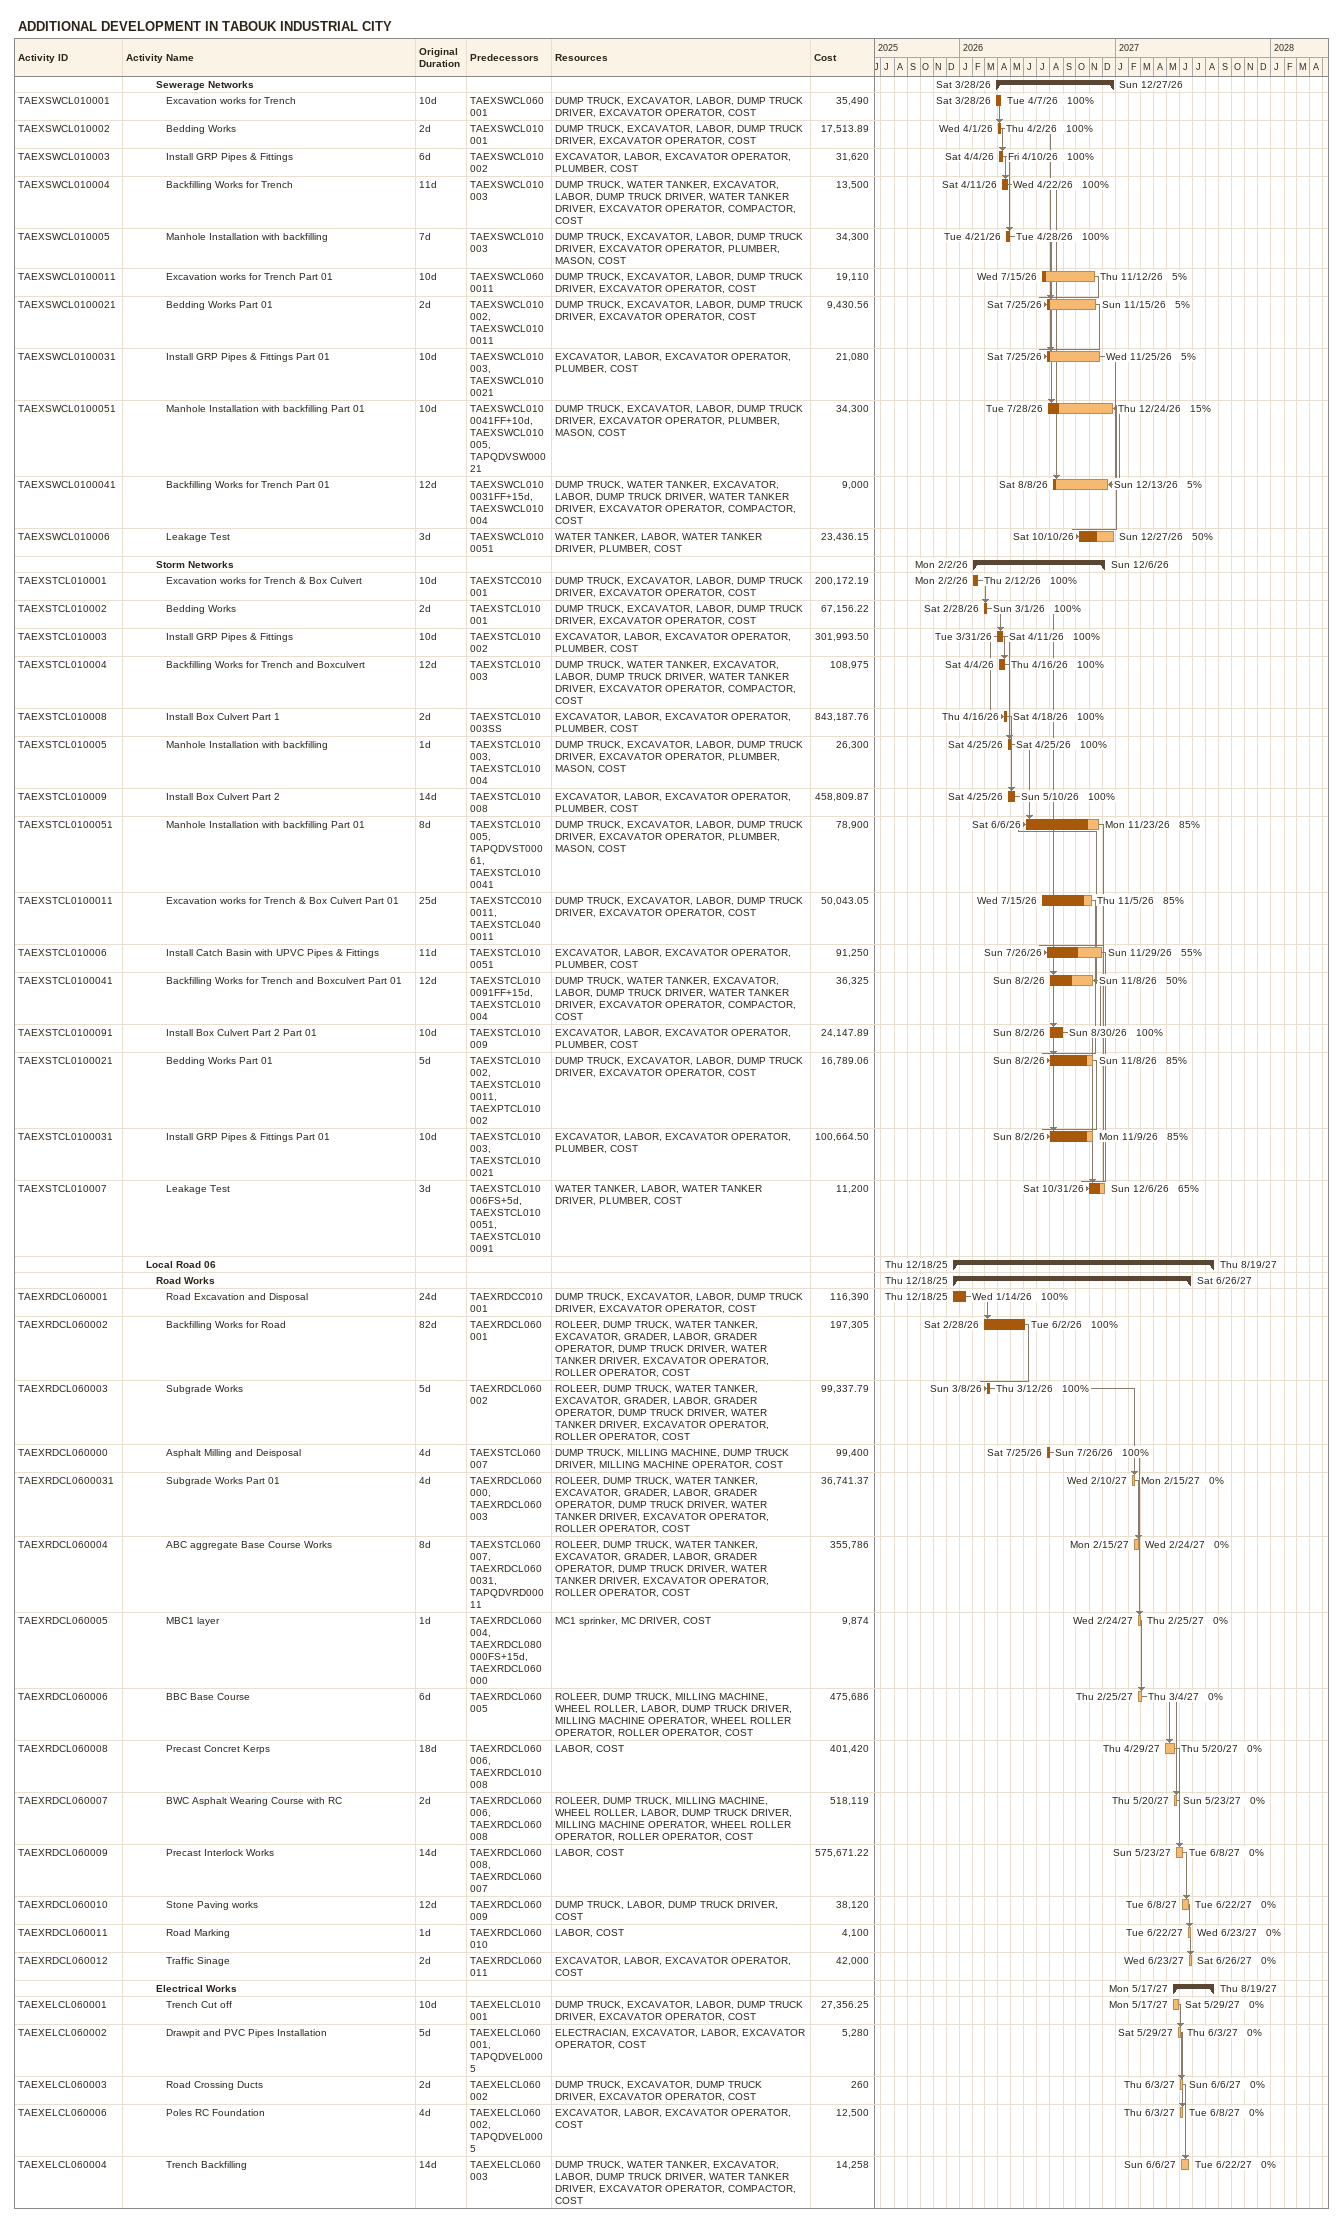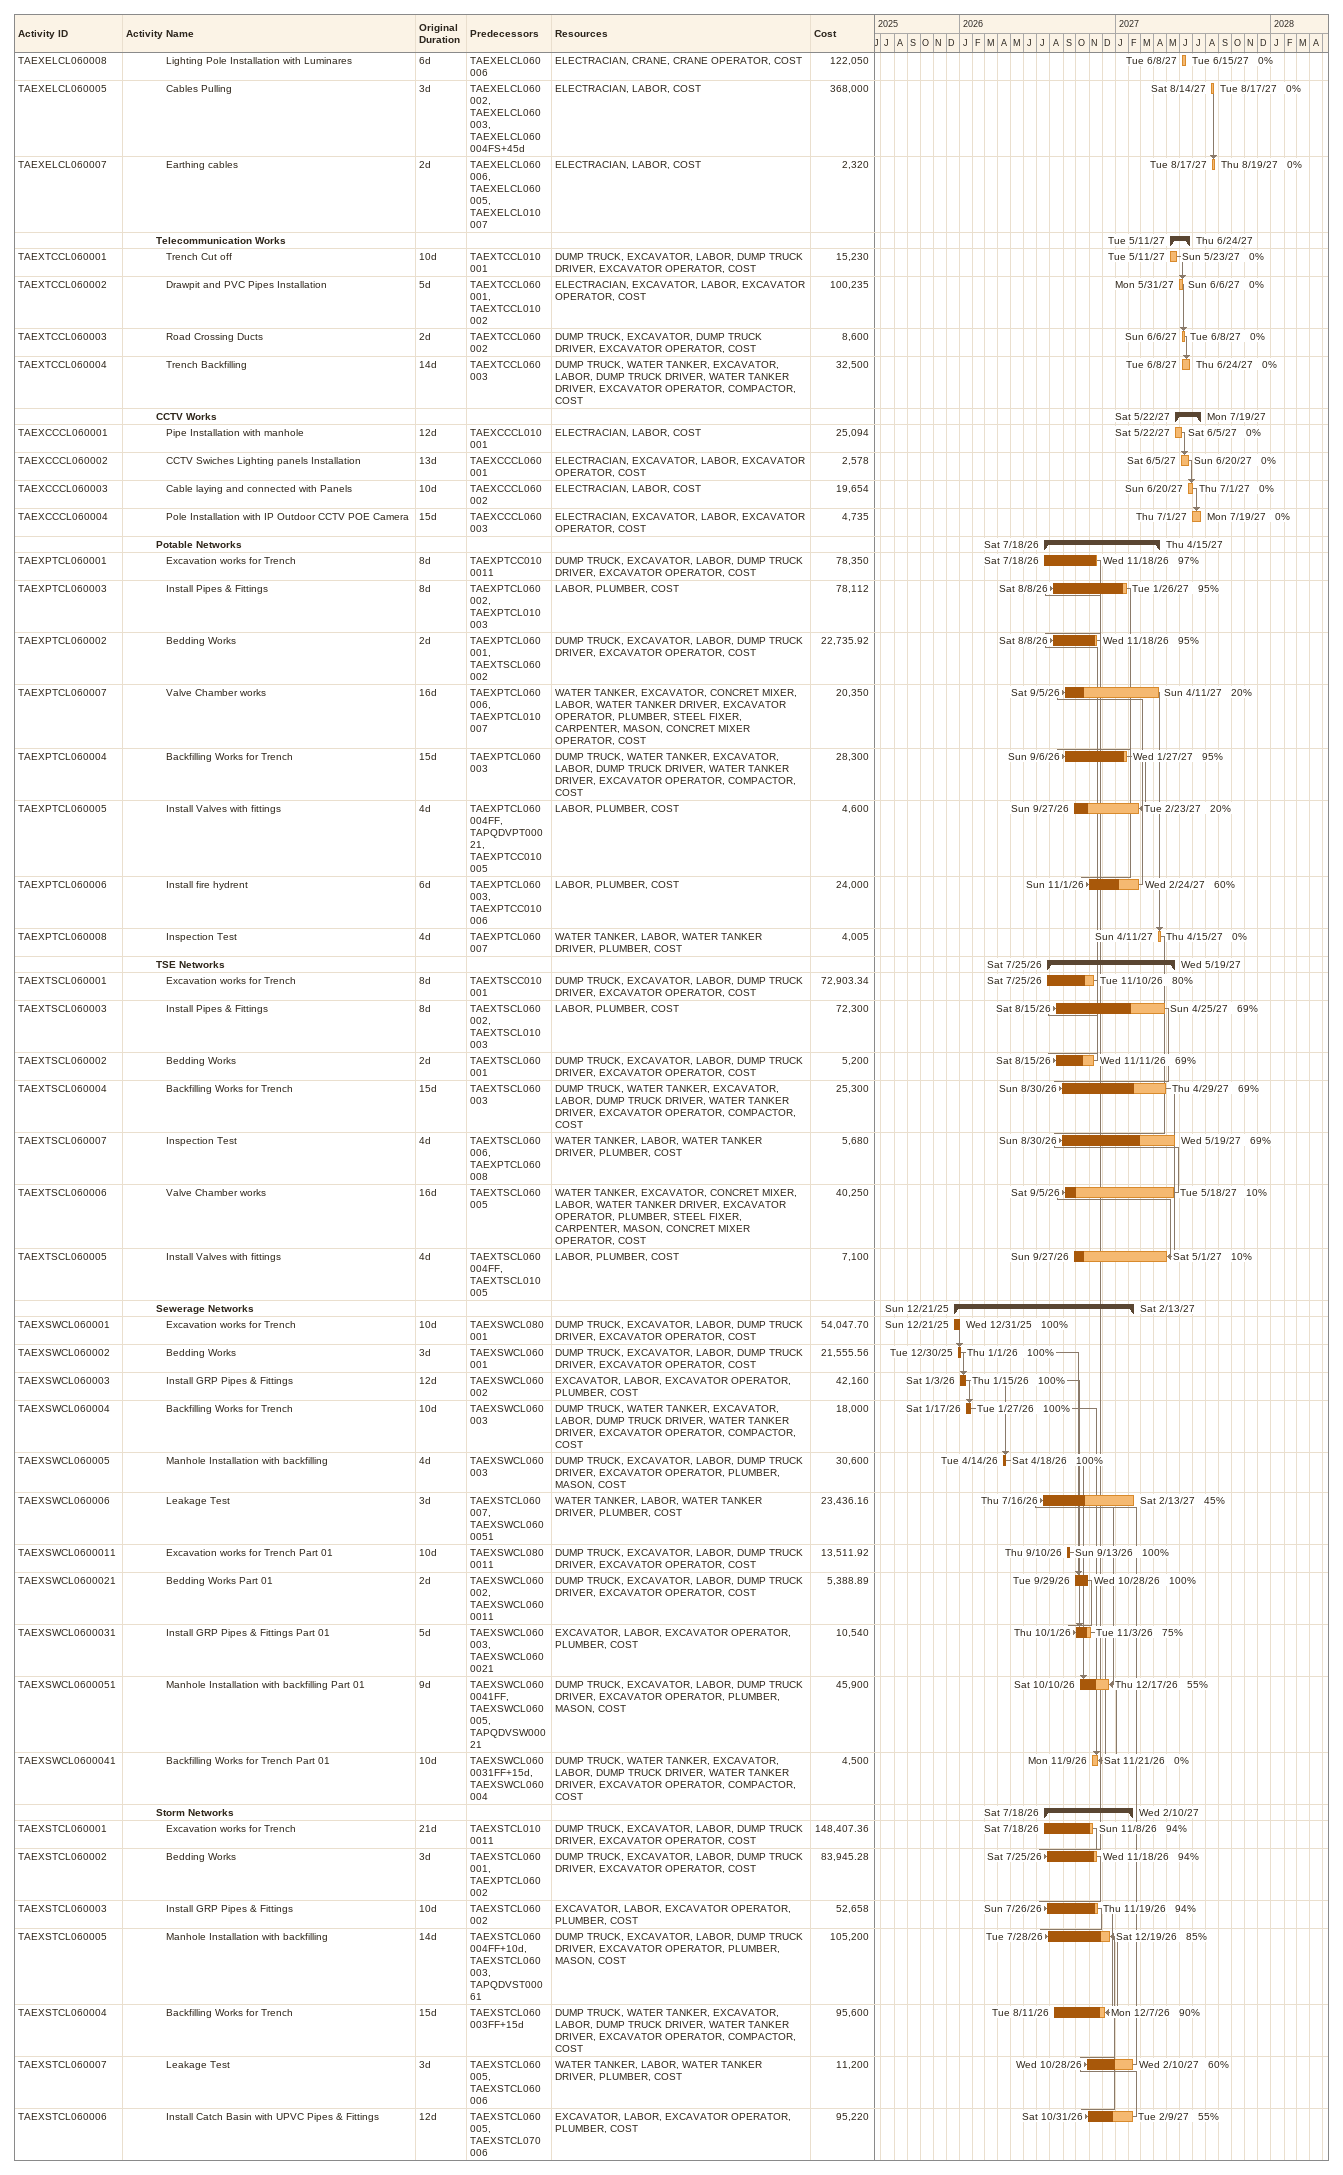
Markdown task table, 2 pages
ADDITIONAL DEVELOPMENT IN TABOUK INDUSTRIAL CITY

| ID | Level | Task | Original duration | Start | Finish | Predecessors | Resources | % complete | Cost |
|---|---|---|---|---|---|---|---|---|---|
|  | 4 | **Sewerage Networks** |  | 2026-03-28 | 2026-12-27 |  |  |  |  |
| TAEXSWCL010001 | 5 | Excavation works for Trench | 10d | 2026-03-28 | 2026-04-07 | TAEXSWCL060001 | DUMP TRUCK, EXCAVATOR, LABOR, DUMP TRUCK DRIVER, EXCAVATOR OPERATOR, COST | 100 | 35490 |
| TAEXSWCL010002 | 5 | Bedding Works | 2d | 2026-04-01 | 2026-04-02 | TAEXSWCL010001 | DUMP TRUCK, EXCAVATOR, LABOR, DUMP TRUCK DRIVER, EXCAVATOR OPERATOR, COST | 100 | 17513.89 |
| TAEXSWCL010003 | 5 | Install GRP Pipes & Fittings | 6d | 2026-04-04 | 2026-04-10 | TAEXSWCL010002 | EXCAVATOR, LABOR, EXCAVATOR OPERATOR, PLUMBER, COST | 100 | 31620 |
| TAEXSWCL010004 | 5 | Backfilling Works for Trench | 11d | 2026-04-11 | 2026-04-22 | TAEXSWCL010003 | DUMP TRUCK, WATER TANKER, EXCAVATOR, LABOR, DUMP TRUCK DRIVER, WATER TANKER DRIVER, EXCAVATOR OPERATOR, COMPACTOR, COST | 100 | 13500 |
| TAEXSWCL010005 | 5 | Manhole Installation with backfilling | 7d | 2026-04-21 | 2026-04-28 | TAEXSWCL010003 | DUMP TRUCK, EXCAVATOR, LABOR, DUMP TRUCK DRIVER, EXCAVATOR OPERATOR, PLUMBER, MASON, COST | 100 | 34300 |
| TAEXSWCL0100011 | 5 | Excavation works for Trench Part 01 | 10d | 2026-07-15 | 2026-11-12 | TAEXSWCL0600011 | DUMP TRUCK, EXCAVATOR, LABOR, DUMP TRUCK DRIVER, EXCAVATOR OPERATOR, COST | 5 | 19110 |
| TAEXSWCL0100021 | 5 | Bedding Works Part 01 | 2d | 2026-07-25 | 2026-11-15 | TAEXSWCL010002, TAEXSWCL0100011 | DUMP TRUCK, EXCAVATOR, LABOR, DUMP TRUCK DRIVER, EXCAVATOR OPERATOR, COST | 5 | 9430.56 |
| TAEXSWCL0100031 | 5 | Install GRP Pipes & Fittings Part 01 | 10d | 2026-07-25 | 2026-11-25 | TAEXSWCL010003, TAEXSWCL0100021 | EXCAVATOR, LABOR, EXCAVATOR OPERATOR, PLUMBER, COST | 5 | 21080 |
| TAEXSWCL0100051 | 5 | Manhole Installation with backfilling Part 01 | 10d | 2026-07-28 | 2026-12-24 | TAEXSWCL0100041FF+10d, TAEXSWCL010005, TAPQDVSW00021 | DUMP TRUCK, EXCAVATOR, LABOR, DUMP TRUCK DRIVER, EXCAVATOR OPERATOR, PLUMBER, MASON, COST | 15 | 34300 |
| TAEXSWCL0100041 | 5 | Backfilling Works for Trench Part 01 | 12d | 2026-08-08 | 2026-12-13 | TAEXSWCL0100031FF+15d, TAEXSWCL010004 | DUMP TRUCK, WATER TANKER, EXCAVATOR, LABOR, DUMP TRUCK DRIVER, WATER TANKER DRIVER, EXCAVATOR OPERATOR, COMPACTOR, COST | 5 | 9000 |
| TAEXSWCL010006 | 5 | Leakage Test | 3d | 2026-10-10 | 2026-12-27 | TAEXSWCL0100051 | WATER TANKER, LABOR, WATER TANKER DRIVER, PLUMBER, COST | 50 | 23436.15 |
|  | 4 | **Storm Networks** |  | 2026-02-02 | 2026-12-06 |  |  |  |  |
| TAEXSTCL010001 | 5 | Excavation works for Trench & Box Culvert | 10d | 2026-02-02 | 2026-02-12 | TAEXSTCC010001 | DUMP TRUCK, EXCAVATOR, LABOR, DUMP TRUCK DRIVER, EXCAVATOR OPERATOR, COST | 100 | 200172.19 |
| TAEXSTCL010002 | 5 | Bedding Works | 2d | 2026-02-28 | 2026-03-01 | TAEXSTCL010001 | DUMP TRUCK, EXCAVATOR, LABOR, DUMP TRUCK DRIVER, EXCAVATOR OPERATOR, COST | 100 | 67156.22 |
| TAEXSTCL010003 | 5 | Install GRP Pipes & Fittings | 10d | 2026-03-31 | 2026-04-11 | TAEXSTCL010002 | EXCAVATOR, LABOR, EXCAVATOR OPERATOR, PLUMBER, COST | 100 | 301993.50 |
| TAEXSTCL010004 | 5 | Backfilling Works for Trench and Boxculvert | 12d | 2026-04-04 | 2026-04-16 | TAEXSTCL010003 | DUMP TRUCK, WATER TANKER, EXCAVATOR, LABOR, DUMP TRUCK DRIVER, WATER TANKER DRIVER, EXCAVATOR OPERATOR, COMPACTOR, COST | 100 | 108975 |
| TAEXSTCL010008 | 5 | Install Box Culvert Part 1 | 2d | 2026-04-16 | 2026-04-18 | TAEXSTCL010003SS | EXCAVATOR, LABOR, EXCAVATOR OPERATOR, PLUMBER, COST | 100 | 843187.76 |
| TAEXSTCL010005 | 5 | Manhole Installation with backfilling | 1d | 2026-04-25 | 2026-04-25 | TAEXSTCL010003, TAEXSTCL010004 | DUMP TRUCK, EXCAVATOR, LABOR, DUMP TRUCK DRIVER, EXCAVATOR OPERATOR, PLUMBER, MASON, COST | 100 | 26300 |
| TAEXSTCL010009 | 5 | Install Box Culvert Part 2 | 14d | 2026-04-25 | 2026-05-10 | TAEXSTCL010008 | EXCAVATOR, LABOR, EXCAVATOR OPERATOR, PLUMBER, COST | 100 | 458809.87 |
| TAEXSTCL0100051 | 5 | Manhole Installation with backfilling Part 01 | 8d | 2026-06-06 | 2026-11-23 | TAEXSTCL010005, TAPQDVST00061, TAEXSTCL0100041 | DUMP TRUCK, EXCAVATOR, LABOR, DUMP TRUCK DRIVER, EXCAVATOR OPERATOR, PLUMBER, MASON, COST | 85 | 78900 |
| TAEXSTCL0100011 | 5 | Excavation works for Trench & Box Culvert Part 01 | 25d | 2026-07-15 | 2026-11-05 | TAEXSTCC0100011, TAEXSTCL0400011 | DUMP TRUCK, EXCAVATOR, LABOR, DUMP TRUCK DRIVER, EXCAVATOR OPERATOR, COST | 85 | 50043.05 |
| TAEXSTCL010006 | 5 | Install Catch Basin with UPVC Pipes & Fittings | 11d | 2026-07-26 | 2026-11-29 | TAEXSTCL0100051 | EXCAVATOR, LABOR, EXCAVATOR OPERATOR, PLUMBER, COST | 55 | 91250 |
| TAEXSTCL0100041 | 5 | Backfilling Works for Trench and Boxculvert Part 01 | 12d | 2026-08-02 | 2026-11-08 | TAEXSTCL0100091FF+15d, TAEXSTCL010004 | DUMP TRUCK, WATER TANKER, EXCAVATOR, LABOR, DUMP TRUCK DRIVER, WATER TANKER DRIVER, EXCAVATOR OPERATOR, COMPACTOR, COST | 50 | 36325 |
| TAEXSTCL0100091 | 5 | Install Box Culvert Part 2 Part 01 | 10d | 2026-08-02 | 2026-08-30 | TAEXSTCL010009 | EXCAVATOR, LABOR, EXCAVATOR OPERATOR, PLUMBER, COST | 100 | 24147.89 |
| TAEXSTCL0100021 | 5 | Bedding Works Part 01 | 5d | 2026-08-02 | 2026-11-08 | TAEXSTCL010002, TAEXSTCL0100011, TAEXPTCL010002 | DUMP TRUCK, EXCAVATOR, LABOR, DUMP TRUCK DRIVER, EXCAVATOR OPERATOR, COST | 85 | 16789.06 |
| TAEXSTCL0100031 | 5 | Install GRP Pipes & Fittings Part 01 | 10d | 2026-08-02 | 2026-11-09 | TAEXSTCL010003, TAEXSTCL0100021 | EXCAVATOR, LABOR, EXCAVATOR OPERATOR, PLUMBER, COST | 85 | 100664.50 |
| TAEXSTCL010007 | 5 | Leakage Test | 3d | 2026-10-31 | 2026-12-06 | TAEXSTCL010006FS+5d, TAEXSTCL0100051, TAEXSTCL0100091 | WATER TANKER, LABOR, WATER TANKER DRIVER, PLUMBER, COST | 65 | 11200 |
|  | 3 | **Local Road 06** |  | 2025-12-18 | 2027-08-19 |  |  |  |  |
|  | 4 | **Road Works** |  | 2025-12-18 | 2027-06-26 |  |  |  |  |
| TAEXRDCL060001 | 5 | Road Excavation and Disposal | 24d | 2025-12-18 | 2026-01-14 | TAEXRDCC010001 | DUMP TRUCK, EXCAVATOR, LABOR, DUMP TRUCK DRIVER, EXCAVATOR OPERATOR, COST | 100 | 116390 |
| TAEXRDCL060002 | 5 | Backfilling Works for Road | 82d | 2026-02-28 | 2026-06-02 | TAEXRDCL060001 | ROLEER, DUMP TRUCK, WATER TANKER, EXCAVATOR, GRADER, LABOR, GRADER OPERATOR, DUMP TRUCK DRIVER, WATER TANKER DRIVER, EXCAVATOR OPERATOR, ROLLER OPERATOR, COST | 100 | 197305 |
| TAEXRDCL060003 | 5 | Subgrade Works | 5d | 2026-03-08 | 2026-03-12 | TAEXRDCL060002 | ROLEER, DUMP TRUCK, WATER TANKER, EXCAVATOR, GRADER, LABOR, GRADER OPERATOR, DUMP TRUCK DRIVER, WATER TANKER DRIVER, EXCAVATOR OPERATOR, ROLLER OPERATOR, COST | 100 | 99337.79 |
| TAEXRDCL060000 | 5 | Asphalt Milling and Deisposal | 4d | 2026-07-25 | 2026-07-26 | TAEXSTCL060007 | DUMP TRUCK, MILLING MACHINE, DUMP TRUCK DRIVER, MILLING MACHINE OPERATOR, COST | 100 | 99400 |
| TAEXRDCL0600031 | 5 | Subgrade Works Part 01 | 4d | 2027-02-10 | 2027-02-15 | TAEXRDCL060000, TAEXRDCL060003 | ROLEER, DUMP TRUCK, WATER TANKER, EXCAVATOR, GRADER, LABOR, GRADER OPERATOR, DUMP TRUCK DRIVER, WATER TANKER DRIVER, EXCAVATOR OPERATOR, ROLLER OPERATOR, COST | 0 | 36741.37 |
| TAEXRDCL060004 | 5 | ABC aggregate Base Course Works | 8d | 2027-02-15 | 2027-02-24 | TAEXSTCL060007, TAEXRDCL0600031, TAPQDVRD00011 | ROLEER, DUMP TRUCK, WATER TANKER, EXCAVATOR, GRADER, LABOR, GRADER OPERATOR, DUMP TRUCK DRIVER, WATER TANKER DRIVER, EXCAVATOR OPERATOR, ROLLER OPERATOR, COST | 0 | 355786 |
| TAEXRDCL060005 | 5 | MBC1 layer | 1d | 2027-02-24 | 2027-02-25 | TAEXRDCL060004, TAEXRDCL080000FS+15d, TAEXRDCL060000 | MC1 sprinker, MC DRIVER, COST | 0 | 9874 |
| TAEXRDCL060006 | 5 | BBC Base Course | 6d | 2027-02-25 | 2027-03-04 | TAEXRDCL060005 | ROLEER, DUMP TRUCK, MILLING MACHINE, WHEEL ROLLER, LABOR, DUMP TRUCK DRIVER, MILLING MACHINE OPERATOR, WHEEL ROLLER OPERATOR, ROLLER OPERATOR, COST | 0 | 475686 |
| TAEXRDCL060008 | 5 | Precast Concret Kerps | 18d | 2027-04-29 | 2027-05-20 | TAEXRDCL060006, TAEXRDCL010008 | LABOR, COST | 0 | 401420 |
| TAEXRDCL060007 | 5 | BWC Asphalt Wearing Course with RC | 2d | 2027-05-20 | 2027-05-23 | TAEXRDCL060006, TAEXRDCL060008 | ROLEER, DUMP TRUCK, MILLING MACHINE, WHEEL ROLLER, LABOR, DUMP TRUCK DRIVER, MILLING MACHINE OPERATOR, WHEEL ROLLER OPERATOR, ROLLER OPERATOR, COST | 0 | 518119 |
| TAEXRDCL060009 | 5 | Precast Interlock Works | 14d | 2027-05-23 | 2027-06-08 | TAEXRDCL060008, TAEXRDCL060007 | LABOR, COST | 0 | 575671.22 |
| TAEXRDCL060010 | 5 | Stone Paving works | 12d | 2027-06-08 | 2027-06-22 | TAEXRDCL060009 | DUMP TRUCK, LABOR, DUMP TRUCK DRIVER, COST | 0 | 38120 |
| TAEXRDCL060011 | 5 | Road Marking | 1d | 2027-06-22 | 2027-06-23 | TAEXRDCL060010 | LABOR, COST | 0 | 4100 |
| TAEXRDCL060012 | 5 | Traffic Sinage | 2d | 2027-06-23 | 2027-06-26 | TAEXRDCL060011 | EXCAVATOR, LABOR, EXCAVATOR OPERATOR, COST | 0 | 42000 |
|  | 4 | **Electrical Works** |  | 2027-05-17 | 2027-08-19 |  |  |  |  |
| TAEXELCL060001 | 5 | Trench Cut off | 10d | 2027-05-17 | 2027-05-29 | TAEXELCL010001 | DUMP TRUCK, EXCAVATOR, LABOR, DUMP TRUCK DRIVER, EXCAVATOR OPERATOR, COST | 0 | 27356.25 |
| TAEXELCL060002 | 5 | Drawpit and PVC Pipes Installation | 5d | 2027-05-29 | 2027-06-03 | TAEXELCL060001, TAPQDVEL0005 | ELECTRACIAN, EXCAVATOR, LABOR, EXCAVATOR OPERATOR, COST | 0 | 5280 |
| TAEXELCL060003 | 5 | Road Crossing Ducts | 2d | 2027-06-03 | 2027-06-06 | TAEXELCL060002 | DUMP TRUCK, EXCAVATOR, DUMP TRUCK DRIVER, EXCAVATOR OPERATOR, COST | 0 | 260 |
| TAEXELCL060006 | 5 | Poles RC Foundation | 4d | 2027-06-03 | 2027-06-08 | TAEXELCL060002, TAPQDVEL0005 | EXCAVATOR, LABOR, EXCAVATOR OPERATOR, COST | 0 | 12500 |
| TAEXELCL060004 | 5 | Trench Backfilling | 14d | 2027-06-06 | 2027-06-22 | TAEXELCL060003 | DUMP TRUCK, WATER TANKER, EXCAVATOR, LABOR, DUMP TRUCK DRIVER, WATER TANKER DRIVER, EXCAVATOR OPERATOR, COMPACTOR, COST | 0 | 14258 |
| TAEXELCL060008 | 5 | Lighting Pole Installation with Luminares | 6d | 2027-06-08 | 2027-06-15 | TAEXELCL060006 | ELECTRACIAN, CRANE, CRANE OPERATOR, COST | 0 | 122050 |
| TAEXELCL060005 | 5 | Cables Pulling | 3d | 2027-08-14 | 2027-08-17 | TAEXELCL060002, TAEXELCL060003, TAEXELCL060004FS+45d | ELECTRACIAN, LABOR, COST | 0 | 368000 |
| TAEXELCL060007 | 5 | Earthing cables | 2d | 2027-08-17 | 2027-08-19 | TAEXELCL060006, TAEXELCL060005, TAEXELCL010007 | ELECTRACIAN, LABOR, COST | 0 | 2320 |
|  | 4 | **Telecommunication Works** |  | 2027-05-11 | 2027-06-24 |  |  |  |  |
| TAEXTCCL060001 | 5 | Trench Cut off | 10d | 2027-05-11 | 2027-05-23 | TAEXTCCL010001 | DUMP TRUCK, EXCAVATOR, LABOR, DUMP TRUCK DRIVER, EXCAVATOR OPERATOR, COST | 0 | 15230 |
| TAEXTCCL060002 | 5 | Drawpit and PVC Pipes Installation | 5d | 2027-05-31 | 2027-06-06 | TAEXTCCL060001, TAEXTCCL010002 | ELECTRACIAN, EXCAVATOR, LABOR, EXCAVATOR OPERATOR, COST | 0 | 100235 |
| TAEXTCCL060003 | 5 | Road Crossing Ducts | 2d | 2027-06-06 | 2027-06-08 | TAEXTCCL060002 | DUMP TRUCK, EXCAVATOR, DUMP TRUCK DRIVER, EXCAVATOR OPERATOR, COST | 0 | 8600 |
| TAEXTCCL060004 | 5 | Trench Backfilling | 14d | 2027-06-08 | 2027-06-24 | TAEXTCCL060003 | DUMP TRUCK, WATER TANKER, EXCAVATOR, LABOR, DUMP TRUCK DRIVER, WATER TANKER DRIVER, EXCAVATOR OPERATOR, COMPACTOR, COST | 0 | 32500 |
|  | 4 | **CCTV Works** |  | 2027-05-22 | 2027-07-19 |  |  |  |  |
| TAEXCCCL060001 | 5 | Pipe Installation with manhole | 12d | 2027-05-22 | 2027-06-05 | TAEXCCCL010001 | ELECTRACIAN, LABOR, COST | 0 | 25094 |
| TAEXCCCL060002 | 5 | CCTV Swiches Lighting panels Installation | 13d | 2027-06-05 | 2027-06-20 | TAEXCCCL060001 | ELECTRACIAN, EXCAVATOR, LABOR, EXCAVATOR OPERATOR, COST | 0 | 2578 |
| TAEXCCCL060003 | 5 | Cable laying and connected with Panels | 10d | 2027-06-20 | 2027-07-01 | TAEXCCCL060002 | ELECTRACIAN, LABOR, COST | 0 | 19654 |
| TAEXCCCL060004 | 5 | Pole Installation with IP Outdoor CCTV POE Camera | 15d | 2027-07-01 | 2027-07-19 | TAEXCCCL060003 | ELECTRACIAN, EXCAVATOR, LABOR, EXCAVATOR OPERATOR, COST | 0 | 4735 |
|  | 4 | **Potable Networks** |  | 2026-07-18 | 2027-04-15 |  |  |  |  |
| TAEXPTCL060001 | 5 | Excavation works for Trench | 8d | 2026-07-18 | 2026-11-18 | TAEXPTCC0100011 | DUMP TRUCK, EXCAVATOR, LABOR, DUMP TRUCK DRIVER, EXCAVATOR OPERATOR, COST | 97 | 78350 |
| TAEXPTCL060003 | 5 | Install Pipes & Fittings | 8d | 2026-08-08 | 2027-01-26 | TAEXPTCL060002, TAEXPTCL010003 | LABOR, PLUMBER, COST | 95 | 78112 |
| TAEXPTCL060002 | 5 | Bedding Works | 2d | 2026-08-08 | 2026-11-18 | TAEXPTCL060001, TAEXTSCL060002 | DUMP TRUCK, EXCAVATOR, LABOR, DUMP TRUCK DRIVER, EXCAVATOR OPERATOR, COST | 95 | 22735.92 |
| TAEXPTCL060007 | 5 | Valve Chamber works | 16d | 2026-09-05 | 2027-04-11 | TAEXPTCL060006, TAEXPTCL010007 | WATER TANKER, EXCAVATOR, CONCRET MIXER, LABOR, WATER TANKER DRIVER, EXCAVATOR OPERATOR, PLUMBER, STEEL FIXER, CARPENTER, MASON, CONCRET MIXER OPERATOR, COST | 20 | 20350 |
| TAEXPTCL060004 | 5 | Backfilling Works for Trench | 15d | 2026-09-06 | 2027-01-27 | TAEXPTCL060003 | DUMP TRUCK, WATER TANKER, EXCAVATOR, LABOR, DUMP TRUCK DRIVER, WATER TANKER DRIVER, EXCAVATOR OPERATOR, COMPACTOR, COST | 95 | 28300 |
| TAEXPTCL060005 | 5 | Install Valves with fittings | 4d | 2026-09-27 | 2027-02-23 | TAEXPTCL060004FF, TAPQDVPT00021, TAEXPTCC010005 | LABOR, PLUMBER, COST | 20 | 4600 |
| TAEXPTCL060006 | 5 | Install fire hydrent | 6d | 2026-11-01 | 2027-02-24 | TAEXPTCL060003, TAEXPTCC010006 | LABOR, PLUMBER, COST | 60 | 24000 |
| TAEXPTCL060008 | 5 | Inspection Test | 4d | 2027-04-11 | 2027-04-15 | TAEXPTCL060007 | WATER TANKER, LABOR, WATER TANKER DRIVER, PLUMBER, COST | 0 | 4005 |
|  | 4 | **TSE Networks** |  | 2026-07-25 | 2027-05-19 |  |  |  |  |
| TAEXTSCL060001 | 5 | Excavation works for Trench | 8d | 2026-07-25 | 2026-11-10 | TAEXTSCC010001 | DUMP TRUCK, EXCAVATOR, LABOR, DUMP TRUCK DRIVER, EXCAVATOR OPERATOR, COST | 80 | 72903.34 |
| TAEXTSCL060003 | 5 | Install Pipes & Fittings | 8d | 2026-08-15 | 2027-04-25 | TAEXTSCL060002, TAEXTSCL010003 | LABOR, PLUMBER, COST | 69 | 72300 |
| TAEXTSCL060002 | 5 | Bedding Works | 2d | 2026-08-15 | 2026-11-11 | TAEXTSCL060001 | DUMP TRUCK, EXCAVATOR, LABOR, DUMP TRUCK DRIVER, EXCAVATOR OPERATOR, COST | 69 | 5200 |
| TAEXTSCL060004 | 5 | Backfilling Works for Trench | 15d | 2026-08-30 | 2027-04-29 | TAEXTSCL060003 | DUMP TRUCK, WATER TANKER, EXCAVATOR, LABOR, DUMP TRUCK DRIVER, WATER TANKER DRIVER, EXCAVATOR OPERATOR, COMPACTOR, COST | 69 | 25300 |
| TAEXTSCL060007 | 5 | Inspection Test | 4d | 2026-08-30 | 2027-05-19 | TAEXTSCL060006, TAEXPTCL060008 | WATER TANKER, LABOR, WATER TANKER DRIVER, PLUMBER, COST | 69 | 5680 |
| TAEXTSCL060006 | 5 | Valve Chamber works | 16d | 2026-09-05 | 2027-05-18 | TAEXTSCL060005 | WATER TANKER, EXCAVATOR, CONCRET MIXER, LABOR, WATER TANKER DRIVER, EXCAVATOR OPERATOR, PLUMBER, STEEL FIXER, CARPENTER, MASON, CONCRET MIXER OPERATOR, COST | 10 | 40250 |
| TAEXTSCL060005 | 5 | Install Valves with fittings | 4d | 2026-09-27 | 2027-05-01 | TAEXTSCL060004FF, TAEXTSCL010005 | LABOR, PLUMBER, COST | 10 | 7100 |
|  | 4 | **Sewerage Networks** |  | 2025-12-21 | 2027-02-13 |  |  |  |  |
| TAEXSWCL060001 | 5 | Excavation works for Trench | 10d | 2025-12-21 | 2025-12-31 | TAEXSWCL080001 | DUMP TRUCK, EXCAVATOR, LABOR, DUMP TRUCK DRIVER, EXCAVATOR OPERATOR, COST | 100 | 54047.70 |
| TAEXSWCL060002 | 5 | Bedding Works | 3d | 2025-12-30 | 2026-01-01 | TAEXSWCL060001 | DUMP TRUCK, EXCAVATOR, LABOR, DUMP TRUCK DRIVER, EXCAVATOR OPERATOR, COST | 100 | 21555.56 |
| TAEXSWCL060003 | 5 | Install GRP Pipes & Fittings | 12d | 2026-01-03 | 2026-01-15 | TAEXSWCL060002 | EXCAVATOR, LABOR, EXCAVATOR OPERATOR, PLUMBER, COST | 100 | 42160 |
| TAEXSWCL060004 | 5 | Backfilling Works for Trench | 10d | 2026-01-17 | 2026-01-27 | TAEXSWCL060003 | DUMP TRUCK, WATER TANKER, EXCAVATOR, LABOR, DUMP TRUCK DRIVER, WATER TANKER DRIVER, EXCAVATOR OPERATOR, COMPACTOR, COST | 100 | 18000 |
| TAEXSWCL060005 | 5 | Manhole Installation with backfilling | 4d | 2026-04-14 | 2026-04-18 | TAEXSWCL060003 | DUMP TRUCK, EXCAVATOR, LABOR, DUMP TRUCK DRIVER, EXCAVATOR OPERATOR, PLUMBER, MASON, COST | 100 | 30600 |
| TAEXSWCL060006 | 5 | Leakage Test | 3d | 2026-07-16 | 2027-02-13 | TAEXSTCL060007, TAEXSWCL0600051 | WATER TANKER, LABOR, WATER TANKER DRIVER, PLUMBER, COST | 45 | 23436.16 |
| TAEXSWCL0600011 | 5 | Excavation works for Trench Part 01 | 10d | 2026-09-10 | 2026-09-13 | TAEXSWCL0800011 | DUMP TRUCK, EXCAVATOR, LABOR, DUMP TRUCK DRIVER, EXCAVATOR OPERATOR, COST | 100 | 13511.92 |
| TAEXSWCL0600021 | 5 | Bedding Works Part 01 | 2d | 2026-09-29 | 2026-10-28 | TAEXSWCL060002, TAEXSWCL0600011 | DUMP TRUCK, EXCAVATOR, LABOR, DUMP TRUCK DRIVER, EXCAVATOR OPERATOR, COST | 100 | 5388.89 |
| TAEXSWCL0600031 | 5 | Install GRP Pipes & Fittings Part 01 | 5d | 2026-10-01 | 2026-11-03 | TAEXSWCL060003, TAEXSWCL0600021 | EXCAVATOR, LABOR, EXCAVATOR OPERATOR, PLUMBER, COST | 75 | 10540 |
| TAEXSWCL0600051 | 5 | Manhole Installation with backfilling Part 01 | 9d | 2026-10-10 | 2026-12-17 | TAEXSWCL0600041FF, TAEXSWCL060005, TAPQDVSW00021 | DUMP TRUCK, EXCAVATOR, LABOR, DUMP TRUCK DRIVER, EXCAVATOR OPERATOR, PLUMBER, MASON, COST | 55 | 45900 |
| TAEXSWCL0600041 | 5 | Backfilling Works for Trench Part 01 | 10d | 2026-11-09 | 2026-11-21 | TAEXSWCL0600031FF+15d, TAEXSWCL060004 | DUMP TRUCK, WATER TANKER, EXCAVATOR, LABOR, DUMP TRUCK DRIVER, WATER TANKER DRIVER, EXCAVATOR OPERATOR, COMPACTOR, COST | 0 | 4500 |
|  | 4 | **Storm Networks** |  | 2026-07-18 | 2027-02-10 |  |  |  |  |
| TAEXSTCL060001 | 5 | Excavation works for Trench | 21d | 2026-07-18 | 2026-11-08 | TAEXSTCL0100011 | DUMP TRUCK, EXCAVATOR, LABOR, DUMP TRUCK DRIVER, EXCAVATOR OPERATOR, COST | 94 | 148407.36 |
| TAEXSTCL060002 | 5 | Bedding Works | 3d | 2026-07-25 | 2026-11-18 | TAEXSTCL060001, TAEXPTCL060002 | DUMP TRUCK, EXCAVATOR, LABOR, DUMP TRUCK DRIVER, EXCAVATOR OPERATOR, COST | 94 | 83945.28 |
| TAEXSTCL060003 | 5 | Install GRP Pipes & Fittings | 10d | 2026-07-26 | 2026-11-19 | TAEXSTCL060002 | EXCAVATOR, LABOR, EXCAVATOR OPERATOR, PLUMBER, COST | 94 | 52658 |
| TAEXSTCL060005 | 5 | Manhole Installation with backfilling | 14d | 2026-07-28 | 2026-12-19 | TAEXSTCL060004FF+10d, TAEXSTCL060003, TAPQDVST00061 | DUMP TRUCK, EXCAVATOR, LABOR, DUMP TRUCK DRIVER, EXCAVATOR OPERATOR, PLUMBER, MASON, COST | 85 | 105200 |
| TAEXSTCL060004 | 5 | Backfilling Works for Trench | 15d | 2026-08-11 | 2026-12-07 | TAEXSTCL060003FF+15d | DUMP TRUCK, WATER TANKER, EXCAVATOR, LABOR, DUMP TRUCK DRIVER, WATER TANKER DRIVER, EXCAVATOR OPERATOR, COMPACTOR, COST | 90 | 95600 |
| TAEXSTCL060007 | 5 | Leakage Test | 3d | 2026-10-28 | 2027-02-10 | TAEXSTCL060005, TAEXSTCL060006 | WATER TANKER, LABOR, WATER TANKER DRIVER, PLUMBER, COST | 60 | 11200 |
| TAEXSTCL060006 | 5 | Install Catch Basin with UPVC Pipes & Fittings | 12d | 2026-10-31 | 2027-02-09 | TAEXSTCL060005, TAEXSTCL070006 | EXCAVATOR, LABOR, EXCAVATOR OPERATOR, PLUMBER, COST | 55 | 95220 |
